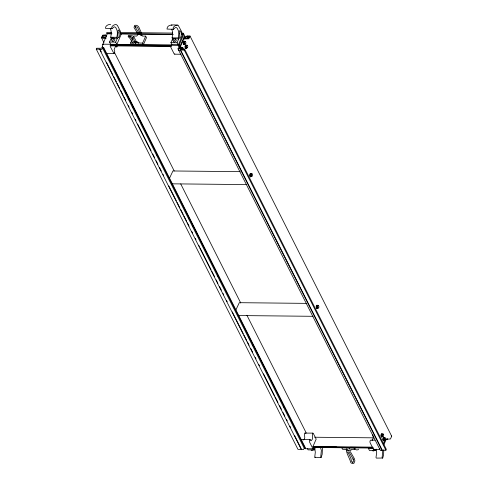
<?xml version="1.0" encoding="UTF-8"?>
<svg xmlns="http://www.w3.org/2000/svg" width="488" height="488" viewBox="0 0 488 488"><rect width="100%" height="100%" fill="white"/><g stroke="black" fill="none" stroke-linecap="round" stroke-linejoin="round"><path stroke-width="0.73" d="M114.832 39.498L114.832 40.266L113.143 41.425L112.24 41.279L111.886 40.644M176.223 40.126L176.217 40.888L174.527 42.053L173.63 41.901L173.277 41.273M129.503 36.606L129.509 36.185L128.923 36.667L131.827 36.929M322.446 447.941L322.178 454.285L321.104 457.543L314.723 457.262L315.315 452.272L314.839 448.557M383.8 449.893L383.568 454.914L382.751 458.025L376.352 458.104L375.986 457.396L376.699 452.894L376.23 449.186M372.722 434.906L373.387 437.644L372.051 440.67M117.565 45.372L116.784 47.147L115.735 45.835L114.149 49.52L114.772 51.899L114.351 53.357L106.805 53.503M180.45 49.239L180.859 47.409L181.347 47.196L181.792 47.635M180.67 49.245L181.079 47.409L181.566 47.202L182.012 47.641M182.762 47.525L180.987 47.934L180.828 49.318L181.969 49.337L182.122 47.952L182.762 47.525L183.244 48.483L183.091 49.867M183.47 43.279L183.622 41.895L185.397 41.48L185.885 42.438L185.727 43.822L183.952 44.237L183.47 43.279L184.61 43.292L185.092 44.249M184.61 43.292L184.763 41.907L185.397 41.48M185.373 47.049L185.525 45.665L187.3 45.25L187.782 46.207L187.63 47.598L185.855 48.007L185.373 47.049L186.507 47.068L186.989 48.025M186.507 47.068L186.666 45.683L187.3 45.25M250.106 175.589L250.265 174.204L252.04 173.795L252.522 174.753L252.363 176.137L250.588 176.546L250.106 175.589L251.247 175.607L251.729 176.564M251.247 175.607L251.399 174.222L252.04 173.795M316.486 307.312L316.639 305.921L318.414 305.512L318.896 306.47L318.743 307.855L316.968 308.27L316.486 307.312L317.621 307.324L318.109 308.282M317.621 307.324L317.78 305.939L318.414 305.512M381.293 435.833L381.451 434.448L383.226 434.033L383.708 434.991L383.55 436.376L381.775 436.79L381.293 435.833L382.433 435.845L382.915 436.809M382.433 435.845L382.586 434.46L383.226 434.033M383.196 439.603L383.348 438.218L385.123 437.809L385.605 438.767L385.453 440.152L383.678 440.56L383.196 439.603L384.33 439.621L384.812 440.579M384.33 439.621L384.489 438.236L385.123 437.809M134.944 43.145L135.615 42.053M350.231 449.594L348.542 447.85L353.849 447.905L354.63 449.454L351.537 449.424L350.421 450.894L348.627 450.973L345.656 449.363L342.57 449.332L341.789 447.783L347.096 447.838L346.785 449.241M135.396 27.42L135.53 26.486L134.92 26.742L136.921 26.968L137.756 27.834L140.19 33.41L140.965 33.306L141.288 32.708L138.799 27.017L137.653 25.827L135.963 25.242L134.474 25.486L134.054 27.627L137.799 33.623M121.347 33.947L116.858 44.463L110.715 44.396L109.538 42.053L111.215 38.21L110.721 37.228L111.063 35.038A6.338 2.971 -89.4 0 0 110.825 29.981L110.227 28.56M116.858 44.463L115.674 42.114L117.352 38.271L116.858 37.289L117.205 35.099A6.338 2.971 -89.4 0 0 116.961 30.043L115.802 27.633L114.948 26.944L114.033 26.889L111.978 28.725L105.603 28.432C105.03 26.096 107.921 24.559 109.879 24.4L110.63 24.54M178.248 45.085L177.065 42.737L178.742 38.894L178.248 37.911L178.596 35.722A6.338 2.971 -89.4 0 0 178.352 30.665L177.193 28.255L176.339 27.566L175.424 27.511L173.368 29.347L166.987 29.06C166.835 23.82 174.917 24.87 178.157 25.224L181.847 32.062L181.804 34.514L182.359 33.818L182.738 34.569L178.248 45.085L172.105 45.024L170.922 42.676L172.606 38.833L172.111 37.85L172.453 35.661A6.338 2.971 -89.4 0 0 172.215 30.604L171.617 29.189M387.594 438.779L387.13 439.706L387.21 438.944M140.843 35.209L140.971 34.739L141.733 34.868L142.081 35.417L141.532 35.63M304.25 448.295L305.128 448.301L103.462 48.123L102.584 48.117L304.25 448.295L303.481 449.582L297.936 449.332L96.27 49.154L96.673 48.233L101.083 48.282L102.279 47.556M103.926 42.669L101.486 37.533L102.736 35.142L105.89 35.002L105.695 35.459C101.962 34.02 100.089 39.418 105.896 37.393M301.419 449.735L99.753 49.556L99.912 49.19L96.27 49.154M103.175 44.768L102.883 44.188L107.317 33.806L111.85 33.849M102.584 48.117L101.815 49.404L99.753 49.556M103.462 48.123L103.7 47.574L102.828 47.568M120.969 33.196L120.512 34.087L120.457 31.439L117.413 25.406L116.016 24.461C114.064 24.62 111.166 26.157 111.74 28.499L111.978 28.725M131.37 44.518L130.589 42.968L131.498 40.882M132.108 39.491L133.627 36.008L136.713 36.039L138.092 34.477L139.983 34.599L142.594 36.1L145.686 36.13L146.467 37.686L143.423 44.64L142.642 43.09L145.686 36.13M185.342 37.271L183.317 33.221L182.805 33.934C182.744 34.874 183.561 33.007 183.616 34.581L179.181 44.963L179.602 46.5L179.993 46.348L179.669 46.549L179.157 45.134L178.724 46.006A0.994 0.464 -89.4 0 0 178.742 47.409L179.401 48.721M379.914 448.509L379.67 449.058L178.004 48.879L178.248 48.33L179.12 48.343L184.403 36.258L185.08 37.6M380.146 449.985L380.567 450.54L382.104 450.552L180.438 50.374L180.597 50.008L184.238 50.05L385.904 450.223L382.263 450.186L180.597 50.008M187.502 37.643L186.812 36.283L187.014 35.825L190.015 36.033L391.681 436.211L390.473 438.974L385.587 439.273L383.428 443.738M188.722 38.088L189.204 36.99L183.891 36.935M184.238 50.05L184.635 49.129L180.231 49.087L179.675 48.343L183.549 39.467L184.446 38.924L188.807 38.796L190.015 36.033M186.556 47.733L185.898 48.33L185.214 46.976L185.617 45.14L186.105 44.933L186.55 45.366M169.556 178.108L172.923 170.971L240.157 171.654M250.356 173.685L250.185 176.436L250.631 176.876L251.289 176.272M235.936 309.825L239.303 302.688L306.531 303.371M317.67 307.989L317.011 308.593L316.328 307.233L316.73 305.403L317.218 305.189L317.67 305.628M301.56 440.426L302.212 439.432L310.106 439.511L310.801 440.823L311.265 440.67C313.949 438.322 311.57 435.619 312.704 433.191L313.308 433.429L316.181 439.127L313.253 445.831L313.211 446.679L313.882 447.526L313.503 448.509A0.994 0.464 -89.4 0 1 312.845 448.57L309.551 442.036L309.453 440.505L310.106 439.511M305.128 448.301L305.366 447.752L103.7 47.574M307.477 448.692L308.068 449.869L314.211 449.93L315.327 447.368M354.63 449.454L355.233 448.063M373.052 448.191L368.275 448.143L369.459 450.491L375.595 450.552L376.156 449.271M382.476 436.516L381.817 437.114L381.134 435.754L381.543 433.923L382.031 433.71L382.476 434.149M384.379 440.286L383.72 440.884L383.037 439.529L383.44 437.693L383.928 437.486L384.373 437.919M383.812 444.842L386.417 438.877M382.104 450.552L382.263 450.186M385.904 450.223L386.301 449.308L184.635 49.129M303.646 439.975C306.171 437.821 303.53 435.32 304.811 433.112L312.96 433.106M315.321 457.146L314.967 457.482M111.429 32.452L106.896 32.409L106.5 33.452L111.837 33.611M358.509 449.155L358.186 449.722L356.74 449.96L355.093 449.393M134.047 42.511L134.792 41.529L136.585 41.45L139.556 43.06L142.642 43.09M183.244 38.912L184.22 38.186L188.673 38.174L189.472 36.496L186.812 36.283M111.587 45.652L111.197 45.805L110.752 44.438L110.319 45.317A0.994 0.464 -89.4 0 0 110.337 46.714L113.978 53.576M313.711 449.692L311.789 450.442L311.118 450.027M375.095 450.32L373.18 451.065L372.509 450.65M102.01 47.135L102.651 46.708M185.855 48.007L187.63 47.598M171.544 45.579L171.264 45.048L170.831 45.927A0.994 0.464 -89.4 0 0 170.849 47.33L174.143 53.869L174.863 53.973M184.263 44.347L183.775 44.56L183.329 44.121L183.159 42.151L183.982 41.157L184.434 41.596M184.482 44.353L183.994 44.56L183.549 44.121L183.378 42.151L184.202 41.157L184.653 41.596M185.885 44.927L185.056 45.921L184.995 46.97L185.226 47.891L185.678 48.33L186.166 48.117M250.899 176.662L250.417 176.869L249.966 176.43L249.795 174.46L250.137 173.679L250.844 173.472L251.289 173.911M317.279 308.379L316.791 308.587L316.346 308.154L316.169 306.177L316.999 305.189L317.45 305.622M382.086 436.9L381.598 437.114L381.152 436.675L380.982 434.704L381.811 433.71L382.256 434.149M383.989 440.67L383.501 440.884L383.056 440.444L382.879 438.474L383.708 437.48L384.154 437.919M177.406 25.083C175.454 25.242 172.557 26.779 173.13 29.121L173.368 29.347M120.493 32.55L172.618 33.074M181.689 33.166L183.195 33.184M120.146 33.696L173.026 34.233M120.914 33.94L173.039 34.471M182.103 34.563L183.616 34.581M106.512 36.149L103.474 36.118L102.754 37.765L105.792 37.796M110.721 37.228L116.858 37.289M172.111 37.85L178.248 37.911M111.215 38.21L117.352 38.271M172.606 38.833L178.742 38.894M109.538 42.053L115.674 42.114M170.922 42.676L177.065 42.737M130.589 42.968L133.059 42.993M102.883 44.188L179.181 44.963M110.733 44.847L171.166 45.463M110.684 45.439L171.117 46.049M110.922 45.854L171.361 46.47M178.004 48.879L178.882 48.892L178.529 50.185L180.438 50.374M174.49 54.192L180.95 54.253M171.849 183.83L246.641 184.586M238.229 315.547L313.015 316.303M314.632 437.236L373.802 437.834M385.569 439.584L387.082 439.603M374.924 440.17L370.618 440.127L369.965 441.121L370.063 442.647L373.357 449.186A0.994 0.464 -89.4 0 0 374.015 449.125M312.845 446.532L372.521 447.142M313.326 446.874L336.744 447.112M350.341 447.252L373.009 447.478M313.058 447.008L372.734 447.618M313.619 447.459L373.302 448.063M313.058 448.808L305.165 448.728A0.994 0.464 -89.4 0 1 304.951 448.49M373.57 449.424L380.03 449.485M183.622 41.895L184.763 41.907M185.525 45.665L186.666 45.683M180.987 47.934L182.122 47.952M250.265 174.204L251.399 174.222M316.639 305.921L317.78 305.939M381.451 434.448L382.586 434.46M383.348 438.218L384.489 438.236M171.27 25.022L172.02 25.162M349.17 450.528L347.145 449.564M132.529 35.807L128.344 35.435L128.198 36.874L129.375 37.57L133.419 43.908M140.709 32.446L141.288 32.708M106.109 38.302L101.528 37.911M391.309 436.028L391.681 436.211M135.377 43.615L136.671 44.573M136.64 42.066L138.427 43.182L138.122 44.585M382.494 458.165L382.128 457.457L382.751 451.016M321.104 457.543L320.738 456.835L321.36 450.387L320.476 447.496M305.067 433.027L305.421 433.35M250.625 173.466L251.07 173.905M130.32 36.618L134.383 42.993M135.463 27.499L138.873 32.952M350.408 451.833L354.319 458.543L354.904 460.849L353.922 463.289L352.354 463.6L350.878 462.764C349.792 458.482 346.974 454.67 346.297 450.265M349.17 452.181L353.245 459.22L353.068 458.879L353.544 460.764L353.147 462.099L352.47 462.234L352.818 462.404L351.451 461.264L350.933 458.427L347.767 451.827L347.84 452.217M133.834 36.71L137.097 43.097M132.632 37.167L135.902 43.572M375.01 449.381L375.595 450.552M105.89 35.002L106.579 36.362M114.521 52.552L174.204 170.971M180.719 183.903L240.736 302.999M246.91 315.254L306.244 432.99M313.32 448.167L314.211 449.93M103.102 44.737L102.858 44.359L102.425 45.232A0.994 0.464 -89.4 0 0 102.443 46.635L102.864 47.476M125.459 92.482L126.148 93.842M128.893 99.29L129.576 100.65M132.321 106.097L133.004 107.458M156.672 154.415L157.356 155.776M188.911 218.392L189.594 219.752M192.339 225.194L193.028 226.554M217.721 275.555L218.404 276.922M220.119 280.319L220.808 281.686M248.929 337.489L249.618 338.849M252.357 344.296L253.046 345.656M280.142 399.422L280.826 400.782M283.571 406.23L284.254 407.59M100.601 50.551L101.284 51.911M106.427 62.122L112.948 75.054M113.631 76.415L116.376 81.856M117.059 83.222L119.804 88.663M120.493 90.024L123.232 95.471M123.921 96.831L125.636 100.235M128.381 105.676L129.064 107.043M131.809 112.484L132.492 113.844M135.237 119.292L135.926 120.652M137.64 124.056L151.018 150.597M152.732 154.001L154.446 157.404M156.16 160.802L157.874 164.206M159.588 167.61L161.302 171.014M163.016 174.417L163.706 175.778M168.848 185.989L176.394 200.958M177.083 202.319L179.822 207.766M180.511 209.126L183.256 214.567M183.939 215.934L186.684 221.375M187.368 222.735L189.082 226.139M191.827 231.586L192.516 232.947M195.261 238.388L195.944 239.754M198.689 245.196L199.372 246.556M200.062 247.916L211.036 269.699M211.719 271.06L214.464 276.501M216.178 279.905L217.892 283.308M219.606 286.712L221.326 290.116M223.04 293.52L223.724 294.88M226.469 300.321L227.152 301.682M232.3 311.893L243.274 333.67M243.957 335.03L246.702 340.478M247.392 341.838L249.106 345.242M250.82 348.645L252.534 352.043M255.279 357.49L255.962 358.851M258.707 364.298L259.39 365.658M263.508 373.826L274.482 395.603M275.171 396.964L277.916 402.411M279.63 405.809L281.344 409.212M283.058 412.616L284.772 416.02M286.486 419.424L287.176 420.784M289.915 426.231L290.604 427.592M294.721 435.76L301.236 448.685M140.032 32.879L140.19 33.41M114.222 38.296L114.222 39.058L112.533 40.223L111.636 40.071L111.282 39.443L112.533 38.009L114.222 38.296M175.613 38.918L175.613 39.687L173.923 40.846L173.02 40.693L172.667 40.065L173.923 38.631L175.613 38.918M118.163 32.867C116.577 44.018 122.592 32.989 118.395 29.951L118.011 30.671L118.163 32.867M179.554 33.495C177.968 44.64 183.982 33.611 179.785 30.579L179.401 31.299L179.554 33.495"/></g></svg>
